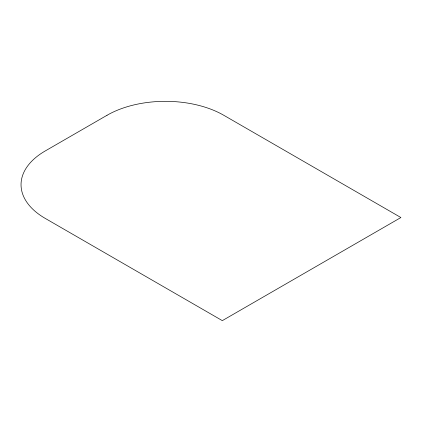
<?xml version="1.0" encoding="UTF-8"?>
<svg xmlns="http://www.w3.org/2000/svg" width="422" height="422" viewBox="0 0 422 422"><rect width="100%" height="100%" fill="white"/><g stroke="black" fill="none" stroke-linecap="round" stroke-linejoin="round"><path stroke-width="0.63" d="M106.998 115.296L45.238 150.955A82.606 47.691 0 0 0 45.238 218.401L222.32 320.636L400.9 217.536L223.818 115.296A82.606 47.691 0 0 0 106.998 115.296"/></g></svg>
